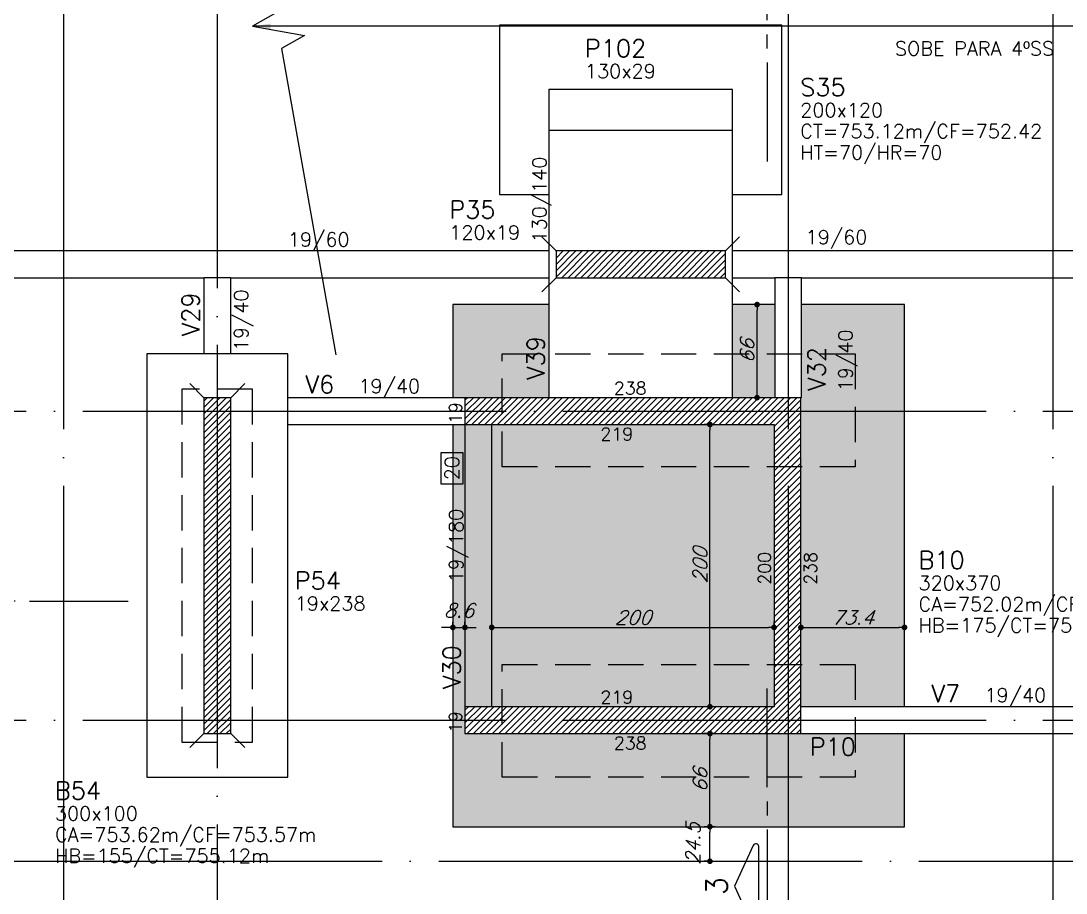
# Model space of a CAD drawing. Header units: millimetres. Extents: x -4137 to 5508, y -2380 to 3650.
# Drawn here: x -349 to 392, y 532 to 1151 of the extents above; entities that cross this region are included whole.
import ezdxf
from ezdxf.enums import TextEntityAlignment as Align

# ---------------------------------------------------------------- set-up
doc = ezdxf.new("R2010")
doc.units = ezdxf.units.MM
doc.header["$LTSCALE"] = 50
doc.linetypes.add('DASHED', pattern=[0.75, 0.5, -0.25])
doc.linetypes.add('EIXO', pattern=[6.8, 6, -0.4, 0, -0.4])
for name, color, linetype in [('F-AUX', 2, 'Continuous'), ('F-BLOCOS', 3, 'Continuous'), ('F-BLOCOS-DIM', 2, 'Continuous'), ('F-BLOCOS-NOME', 3, 'Continuous'), ('F-CORTE-INDICAÇÃO', 4, 'Continuous'), ('F-COTAS', 106, 'Continuous'), ('F-EIXO', 12, 'EIXO'), ('F-ESTACAS-BARRETE', 2, 'Continuous'), ('F-PILARES-DIM', 172, 'Continuous'), ('F-PILARES-HACH', 174, 'Continuous'), ('F-PILARES-N', 170, 'Continuous'), ('F-PILARES-NASCE', 4, 'Continuous'), ('F-PILARES-NOME', 170, 'Continuous'), ('F-PILARES-S', 170, 'Continuous'), ('F-SAPATAS-DIM', 2, 'Continuous'), ('F-TEXTO', 6, 'Continuous'), ('F-VIGAS', 3, 'Continuous'), ('F-VIGAS-DIM', 2, 'Continuous'), ('F-VIGAS-NOME', 4, 'Continuous')]:
    doc.layers.add(name, color=color, linetype=linetype)
doc.layers.add('F-DESNIVEL-3', color=7, linetype='Continuous', true_color=0xd5c7ff)
doc.layers.add('F-DESNIVEL-4', color=7, linetype='Continuous', true_color=0xc3f1b6)
doc.styles.add('CP-TEXT-INCL', font='simplex.shx', dxfattribs={"oblique": 20})
doc.styles.add('MCP', font='simplex.shx')
doc.styles.add('ROMANS', font='simplex.shx')
doc.styles.get("Standard").update_dxf_attribs({"font": 'simplex.shx'})
doc.dimstyles.new('CP-COTAS-50', dxfattribs={"dimscale": 0.8, "dimtxt": 12.5, "dimasz": 5, "dimexe": 5, "dimexo": 5, "dimgap": 2.5, "dimtad": 1, "dimdec": 1, "dimdsep": 46, "dimtxsty": 'CP-TEXT-INCL', "dimblk1": 'DOT', "dimblk2": 'DOT', "dimsah": 1, "dimcen": 9, "dimclrd": 256, "dimclre": 256, "dimclrt": 256, "dimadec": 0, "dimazin": 0, "dimtfac": 1, "dimtdec": 1, "dimtmove": 2, "dimatfit": 3, "dimldrblk": 'DOT', "dimfxl": 0, "dimtolj": 1, "dimarcsym": 0})

# ---------------------------------------------------------------- blocks, each defined once
blk = doc.blocks.new('*U8')
at = {"layer": 'F-VIGAS-DIM', "color": 1}
blk.add_lwpolyline([(0, 0), (22, 0), (22, 16), (0, 16)], close=True, dxfattribs=at)
at = {"layer": 'F-VIGAS-DIM', "style": 'MCP'}
blk.add_attdef('DIM', text='', height=10, dxfattribs=at).set_placement((11, 8), align=Align.MIDDLE_CENTER)
blk = doc.blocks.new('*U4')
at = {"layer": 'F-EIXO'}
blk.add_line((0, 0), (7197, 0), dxfattribs=at)
at = {"layer": 'F-TEXTO', "style": 'ROMANS'}
blk.add_attdef('EIXO', text='', height=17.5, dxfattribs=at).set_placement((-28.2072, 0), align=Align.MIDDLE_CENTER)
blk = doc.blocks.new('*U5')
at = {"layer": 'F-EIXO'}
blk.add_line((0, 0), (7285, 0), dxfattribs=at)
at = {"layer": 'F-TEXTO', "style": 'ROMANS'}
blk.add_attdef('EIXO', text='', height=17.5, dxfattribs=at).set_placement((-28.2072, 0), align=Align.MIDDLE_CENTER)
blk = doc.blocks.new('*U30')
at = {"layer": 'F-EIXO'}
blk.add_line((0, 0), (0, -3027.88), dxfattribs=at)
at = {"layer": 'F-TEXTO', "style": 'ROMANS'}
blk.add_attdef('EIXO', text='', height=17.5, rotation=360, dxfattribs=at).set_placement((0, 28.21), align=Align.MIDDLE_CENTER)
blk = doc.blocks.new('*U29')
at = {"layer": 'F-EIXO'}
blk.add_line((0, 0), (0, -3127.88), dxfattribs=at)
at = {"layer": 'F-TEXTO', "style": 'ROMANS'}
blk.add_attdef('EIXO', text='', height=17.5, rotation=360, dxfattribs=at).set_placement((0, 28.21), align=Align.MIDDLE_CENTER)
blk = doc.blocks.new('A$C10EB3C7A')
at = {"layer": 'F-EIXO', "linetype": 'Continuous'}
for name, p in [('*U29', (-209.5, 1941.36)), ('*U30', (-318.5, 1841.36)), ('*U30', (195, 1841.36)), ('*U30', (382.5, 1841.36)), ('*U4', (-3705.76, 874)), ('*U4', (-3705.76, 655)), ('*U5', (-3793.72, 555))]:
    blk.add_blockref(name, p, dxfattribs=at)
blk = doc.blocks.new('*U10')
at = {"layer": 'F-CORTE-INDICAÇÃO'}
for p, q in [((-100, 0), (-170, 0)), ((-80, 0), (-90, 0)), ((-70, 0), (0, 0))]:
    blk.add_line(p, q, dxfattribs=at)
blk.add_lwpolyline([(-112, 6, 0.802585), (-111.15, 9.81), (-140, 23.26), (-168.85, 9.81, 0.802585), (-168, 6)], format="xyb", close=True, dxfattribs=at)
at = {"layer": 'F-CORTE-INDICAÇÃO', "style": 'ROMANS'}
blk.add_attdef('CORTE', text='', height=15, dxfattribs=at).set_placement((-140, 35.76), align=Align.MIDDLE_CENTER)
at = {"layer": 'F-CORTE-INDICAÇÃO', "color": 2, "style": 'ROMANS'}
blk.add_attdef('FOLHA', text='', height=12, dxfattribs=at).set_placement((-140, -10), align=Align.MIDDLE_CENTER)
blk = doc.blocks.new('_DOT')
at = {"color": 0, "linetype": 'ByBlock'}
blk.add_line((-0.5, 0), (-1, 0), dxfattribs=at)
at = {"color": 0, "linetype": 'ByBlock', "const_width": 0.5}
blk.add_lwpolyline([(-0.25, 0, 1), (0.25, 0, 1)], format="xyb", close=True, dxfattribs=at)
blk = doc.blocks.new('*D352')
at = {"layer": 'DEFPOINTS', "color": 0, "transparency": 16777216}
for p in [(139.54, 579.5), (143.91, 579.5), (143.91, 555)]:
    blk.add_point(p, dxfattribs=at)
at = {"layer": 'F-COTAS', "lineweight": -2, "transparency": 16777216}
for p, q in [((139.91, 579.5), (135.54, 579.5)), ((139.54, 559), (139.54, 575.5)), ((139.91, 555), (135.54, 555))]:
    blk.add_line(p, q, dxfattribs=at)
at = {"layer": 'F-COTAS', "lineweight": -2, "transparency": 16777216, "xscale": 4, "yscale": 4, "zscale": 4}
for p, rotation in [((139.54, 579.5), 90), ((139.54, 555), 270)]:
    blk.add_blockref('_DOT', p, dxfattribs=dict(at, rotation=rotation))
at = {"layer": 'F-COTAS', "transparency": 16777216, "insert": (127.54, 567.25), "char_height": 10, "attachment_point": 5, "rotation": 90, "style": 'CP-TEXT-INCL'}
blk.add_mtext('\\A1;24.5', dxfattribs=at)
blk = doc.blocks.new('*D353')
at = {"layer": 'DEFPOINTS', "color": 0, "transparency": 16777216}
for p in [(139.54, 645.5), (147.2, 645.5), (147.2, 579.5)]:
    blk.add_point(p, dxfattribs=at)
at = {"layer": 'F-COTAS', "lineweight": -2, "transparency": 16777216}
for p, q in [((143.2, 645.5), (135.54, 645.5)), ((139.54, 583.5), (139.54, 641.5)), ((143.2, 579.5), (135.54, 579.5))]:
    blk.add_line(p, q, dxfattribs=at)
at = {"layer": 'F-COTAS', "lineweight": -2, "transparency": 16777216, "xscale": 4, "yscale": 4, "zscale": 4}
for p, rotation in [((139.54, 645.5), 90), ((139.54, 579.5), 270)]:
    blk.add_blockref('_DOT', p, dxfattribs=dict(at, rotation=rotation))
at = {"layer": 'F-COTAS', "transparency": 16777216, "insert": (132.54, 612.5), "char_height": 10, "attachment_point": 5, "rotation": 90, "style": 'CP-TEXT-INCL'}
blk.add_mtext('\\A1;66', dxfattribs=at)
blk = doc.blocks.new('*D354')
at = {"layer": 'DEFPOINTS', "color": 0, "transparency": 16777216}
for p in [(139.54, 864.5), (144, 864.5), (144, 664.5)]:
    blk.add_point(p, dxfattribs=at)
at = {"layer": 'F-COTAS', "lineweight": -2, "transparency": 16777216}
for p, q in [((140, 864.5), (135.54, 864.5)), ((139.54, 668.5), (139.54, 860.5)), ((140, 664.5), (135.54, 664.5))]:
    blk.add_line(p, q, dxfattribs=at)
at = {"layer": 'F-COTAS', "lineweight": -2, "transparency": 16777216, "xscale": 4, "yscale": 4, "zscale": 4}
for p, rotation in [((139.54, 864.5), 90), ((139.54, 664.5), 270)]:
    blk.add_blockref('_DOT', p, dxfattribs=dict(at, rotation=rotation))
at = {"layer": 'F-COTAS', "transparency": 16777216, "insert": (132.54, 764.5), "char_height": 10, "attachment_point": 5, "rotation": 90, "style": 'CP-TEXT-INCL'}
blk.add_mtext('\\A1;200', dxfattribs=at)
blk = doc.blocks.new('*D355')
at = {"layer": 'DEFPOINTS', "color": 0, "transparency": 16777216}
for p in [(172.94, 949.5), (176.47, 949.5), (176.47, 883.5)]:
    blk.add_point(p, dxfattribs=at)
at = {"layer": 'F-COTAS', "lineweight": -2, "transparency": 16777216}
for p, q in [((172.47, 949.5), (168.94, 949.5)), ((172.94, 887.5), (172.94, 945.5)), ((172.47, 883.5), (168.94, 883.5))]:
    blk.add_line(p, q, dxfattribs=at)
at = {"layer": 'F-COTAS', "lineweight": -2, "transparency": 16777216, "xscale": 4, "yscale": 4, "zscale": 4}
for p, rotation in [((172.94, 949.5), 90), ((172.94, 883.5), 270)]:
    blk.add_blockref('_DOT', p, dxfattribs=dict(at, rotation=rotation))
at = {"layer": 'F-COTAS', "transparency": 16777216, "insert": (165.94, 916.5), "char_height": 10, "attachment_point": 5, "rotation": 90, "style": 'CP-TEXT-INCL'}
blk.add_mtext('\\A1;66', dxfattribs=at)
blk = doc.blocks.new('*D356')
at = {"layer": 'DEFPOINTS', "color": 0, "transparency": 16777216}
for p in [(-34, 720.69), (-42.6, 718.07), (-34, 718.07)]:
    blk.add_point(p, dxfattribs=at)
at = {"layer": 'F-COTAS', "lineweight": -2, "transparency": 16777216}
for p, q in [((-46.6, 720.69), (-50.6, 720.69)), ((-42.6, 722.07), (-42.6, 724.69)), ((-42.6, 720.69), (-34, 720.69)), ((-34, 722.07), (-34, 724.69)), ((-30, 720.69), (-26, 720.69))]:
    blk.add_line(p, q, dxfattribs=at)
at = {"layer": 'F-COTAS', "lineweight": -2, "transparency": 16777216, "xscale": 4, "yscale": 4, "zscale": 4}
blk.add_blockref('_DOT', (-42.6, 720.69), dxfattribs=at)
at = {"layer": 'F-COTAS', "lineweight": -2, "transparency": 16777216, "xscale": 4, "yscale": 4, "zscale": 4, "rotation": 180}
blk.add_blockref('_DOT', (-34, 720.69), dxfattribs=at)
at = {"layer": 'F-COTAS', "transparency": 16777216, "insert": (-38.3, 732.69), "char_height": 10, "attachment_point": 5, "style": 'CP-TEXT-INCL'}
blk.add_mtext('\\A1;8.6', dxfattribs=at)
blk = doc.blocks.new('*D357')
at = {"layer": 'DEFPOINTS', "color": 0, "transparency": 16777216}
for p in [(185, 720.69), (-15, 716.85), (185, 716.85)]:
    blk.add_point(p, dxfattribs=at)
at = {"layer": 'F-COTAS', "lineweight": -2, "transparency": 16777216}
for p, q in [((-15, 720.85), (-15, 724.69)), ((-11, 720.69), (181, 720.69)), ((185, 720.85), (185, 724.69))]:
    blk.add_line(p, q, dxfattribs=at)
at = {"layer": 'F-COTAS', "lineweight": -2, "transparency": 16777216, "xscale": 4, "yscale": 4, "zscale": 4, "rotation": 180}
blk.add_blockref('_DOT', (-15, 720.69), dxfattribs=at)
at = {"layer": 'F-COTAS', "lineweight": -2, "transparency": 16777216, "xscale": 4, "yscale": 4, "zscale": 4}
blk.add_blockref('_DOT', (185, 720.69), dxfattribs=at)
at = {"layer": 'F-COTAS', "transparency": 16777216, "insert": (85, 727.69), "char_height": 10, "attachment_point": 5, "style": 'CP-TEXT-INCL'}
blk.add_mtext('\\A1;200', dxfattribs=at)
blk = doc.blocks.new('*D358')
at = {"layer": 'DEFPOINTS', "color": 0, "transparency": 16777216}
for p in [(204, 720.69), (277.4, 720.69), (277.4, 720.69)]:
    blk.add_point(p, dxfattribs=at)
at = {"layer": 'F-COTAS', "lineweight": -2, "transparency": 16777216}
blk.add_line((208, 720.69), (273.4, 720.69), dxfattribs=at)
at = {"layer": 'F-COTAS', "lineweight": -2, "transparency": 16777216, "xscale": 4, "yscale": 4, "zscale": 4, "rotation": 180}
blk.add_blockref('_DOT', (204, 720.69), dxfattribs=at)
at = {"layer": 'F-COTAS', "lineweight": -2, "transparency": 16777216, "xscale": 4, "yscale": 4, "zscale": 4}
blk.add_blockref('_DOT', (277.4, 720.69), dxfattribs=at)
at = {"layer": 'F-COTAS', "transparency": 16777216, "insert": (240.7, 727.69), "char_height": 10, "attachment_point": 5, "style": 'CP-TEXT-INCL'}
blk.add_mtext('\\A1;73.4', dxfattribs=at)

msp = doc.modelspace()

# ---------------------------------------------------------------- hatches: boundary and pattern name
at = {"layer": 'F-DESNIVEL-4'}
h = msp.add_hatch(color=256, dxfattribs=at)
h.dxf.hatch_style = 1
h.paths.add_polyline_path([(25.5, 949.5), (-42.6, 949.5), (-42.6, 883.5), (-34, 883.5), (25.5, 883.5)])
h = msp.add_hatch(color=256, dxfattribs=at)
h.dxf.hatch_style = 1
h.paths.add_polyline_path([(185.5, 949.5), (155.5, 949.5), (155.5, 883.5), (185.5, 883.5)])
h = msp.add_hatch(color=256, dxfattribs=at)
h.dxf.hatch_style = 1
h.paths.add_polyline_path([(277.4, 949.5), (204.5, 949.5), (204.5, 883.5), (204.04, 664.5), (277.4, 664.5)])
h = msp.add_hatch(color=256, dxfattribs=at)
h.dxf.hatch_style = 1
h.paths.add_polyline_path([(-34, 645.5), (-34, 664.5), (-34, 864.5), (-42.6, 864.5), (-42.6, 579.5), (277.4, 579.5), (277.4, 645.5), (204, 645.5)])
at = {"layer": 'F-PILARES-HACH', "linetype": 'Continuous'}
h = msp.add_hatch(dxfattribs=at)
h.set_pattern_fill('ANSI31', color=256, style=0)
h.paths.add_polyline_path([(30.5, 968.5), (150.5, 968.5), (150.5, 987.5), (30.5, 987.5)], flags=16)
h = msp.add_hatch(dxfattribs=at)
h.set_pattern_fill('ANSI31', color=256, style=0)
h.paths.add_polyline_path([(-219, 645.5), (-200, 645.5), (-200, 883.5), (-219, 883.5)], flags=16)
h = msp.add_hatch(dxfattribs=at)
h.set_pattern_fill('ANSI31', color=256, style=0)
h.paths.add_polyline_path([(204, 645.5), (204, 883.5), (-34, 883.5), (-34, 864.5), (185, 864.5), (185, 664.5), (-34, 664.5), (-34, 645.5)], flags=16)

# ---------------------------------------------------------------- linework, layer by layer
at = {"layer": 'F-AUX', "color": 1}
msp.add_line((502.401, 1146.689), (-184.428, 1146.707), dxfattribs=at)
msp.add_lwpolyline([(-206.772, 1373.145), (-168.343, 1156.095), (-184.542, 1146.727), (-147.682, 1140.254), (-163.88, 1130.887), (-125.491, 913.821)], dxfattribs=at)
msp.add_solid([(-171.752, 1144.627), (-183.752, 1146.627), (-171.752, 1148.627)], dxfattribs=at)
at = {"layer": 'F-BLOCOS', "linetype": 'Continuous'}
for points in [[(190.5, 1147.5), (-9.5, 1147.5)], [(-9.5, 1147.5), (-9.5, 1027.5)], [(190.5, 1027.5), (190.5, 1147.5)], [(-9.5, 1027.5), (25.5, 1027.5)], [(155.5, 1027.5), (190.5, 1027.5)], [(25.5, 949.5), (-42.6, 949.5), (-42.6, 883.5)], [(185.5, 949.5), (155.5, 949.5)], [(277.4, 664.5), (277.4, 949.5), (204.5, 949.5)], [(-159.5, 614.5), (-159.5, 914.5), (-259.5, 914.5), (-259.5, 614.5), (-159.5, 614.5)], [(-42.6, 864.5), (-42.6, 579.5)], [(-42.6, 579.5), (277.4, 579.5), (277.4, 645.5)]]:
    msp.add_lwpolyline(points, dxfattribs=at)
at = {"layer": 'F-DESNIVEL-3'}
for points in [[(-15, 664.5), (-15, 864.5), (-34, 864.5)], [(-15, 664.5), (-34, 864.5), (-34, 664.5)], [(-15, 664.5), (-34, 664.5), (-15, 664.5)]]:
    msp.add_solid(points, dxfattribs=at)
at = {"layer": 'F-DESNIVEL-4'}
for points in [[(-15, 864.5), (-15, 664.5), (185, 664.5)], [(-15, 864.5), (185, 664.5), (-15, 864.5)], [(-15, 864.5), (185, 664.5), (185, 864.5)], [(-15, 864.5), (185, 864.5), (-15, 864.5)]]:
    msp.add_solid(points, dxfattribs=at)
at = {"layer": 'F-ESTACAS-BARRETE', "linetype": 'DASHED'}
for points in [[(-7.6, 914.5), (242.4, 914.5), (242.4, 834.5), (-7.6, 834.5)], [(-234.5, 639.5), (-184.5, 639.5), (-184.5, 889.5), (-234.5, 889.5)], [(-7.6, 694.5), (242.4, 694.5), (242.4, 614.5), (-7.6, 614.5)]]:
    msp.add_lwpolyline(points, close=True, dxfattribs=at)
at = {"layer": 'F-PILARES-N'}
for points in [[(25.5, 1073), (155.5, 1073), (155.5, 1102), (25.5, 1102), (25.5, 1073)], [(30.5, 968.5), (150.5, 968.5), (150.5, 987.5), (30.5, 987.5), (30.5, 968.5)], [(-219, 645.5), (-200, 645.5), (-200, 883.5), (-219, 883.5), (-219, 645.5)]]:
    msp.add_lwpolyline(points, dxfattribs=at)
at = {"layer": 'F-PILARES-NASCE'}
for p, q in [((30.5, 987.5), (20.5, 997.5)), ((150.5, 987.5), (160.5, 997.5)), ((30.5, 968.5), (20.5, 958.5)), ((150.5, 968.5), (160.5, 958.5)), ((-219, 883.5), (-229, 893.5)), ((-200, 883.5), (-190, 893.5)), ((-219, 645.5), (-229, 635.5)), ((-200, 645.5), (-190, 635.5))]:
    msp.add_line(p, q, dxfattribs=at)
at = {"layer": 'F-PILARES-S'}
msp.add_lwpolyline([(204, 645.5), (204, 883.5), (-34, 883.5), (-34, 864.5), (185, 864.5), (185, 664.5), (-34, 664.5), (-34, 645.5), (204, 645.5)], dxfattribs=at)
at = {"layer": 'F-VIGAS'}
for points in [[(25.5, 1073), (25.5, 987.5)], [(155.5, 987.5), (155.5, 1073)], [(-209.5, 987.5), (-524.5, 987.5)], [(25.5, 987.5), (-209.5, 987.5)], [(25.5, 987.5), (25.5, 883.5)], [(195, 987.5), (155.5, 987.5)], [(155.5, 883.5), (155.5, 987.5)], [(460, 987.5), (195, 987.5)], [(-524.5, 968.5), (-219, 968.5)], [(-219, 968.5), (-219, 914.5)], [(-200, 968.5), (-219, 968.5)], [(-200, 968.5), (25.5, 968.5)], [(-200, 914.5), (-200, 968.5)], [(155.5, 968.5), (185.5, 968.5)], [(185.5, 968.5), (185.5, 883.5)], [(204.5, 968.5), (185.5, 968.5)], [(204.5, 883.5), (204.5, 968.5)], [(204.5, 968.5), (460, 968.5)], [(-34, 883.5), (-159.5, 883.5)], [(204.5, 883.5), (204, 883.5)], [(-159.5, 864.5), (-34, 864.5)], [(-34, 864.5), (-34, 664.5)], [(-15, 664.5), (-15, 864.5)], [(530.5, 664.5), (204, 664.5)], [(204, 645.5), (530.5, 645.5)]]:
    msp.add_lwpolyline(points, dxfattribs=at)

# ---------------------------------------------------------------- block references
at = {"layer": 'F-CORTE-INDICAÇÃO', "linetype": 'Continuous'}
ref = msp.add_blockref('*U10', (180.088, 1050.948), dxfattribs=dict(at, xscale=-1, rotation=90))
ref.add_attrib('CORTE', '3', dxfattribs={"height": 15, "rotation": 90, "style": 'ROMANS'}).set_placement((144.325, 1190.948), align=Align.MIDDLE_CENTER)
ref = msp.add_blockref('*U10', (-272.608, 739.246), dxfattribs=at)
ref.add_attrib('CORTE', '1', dxfattribs={"height": 15, "style": 'ROMANS'}).set_placement((-412.608, 775.01), align=Align.MIDDLE_CENTER)
ref = msp.add_blockref('*U10', (180.088, 677.408), dxfattribs=dict(at, rotation=90.00000000000001))
ref.add_attrib('CORTE', '3', dxfattribs={"height": 15, "rotation": 90, "style": 'ROMANS'}).set_placement((144.325, 537.408), align=Align.MIDDLE_CENTER)
at = {"layer": 'F-EIXO'}
msp.add_blockref('A$C10EB3C7A', (0, 0), dxfattribs=at)
at = {"layer": 'F-VIGAS-DIM', "linetype": 'Continuous', "rotation": 90}
msp.add_blockref('*U8', (-35.184, 822.531), dxfattribs=at).add_auto_attribs({'DIM': '20'})

# ---------------------------------------------------------------- texts
at = {"layer": 'F-AUX', "color": 2, "insert": (270.599, 1136), "char_height": 10, "width": 190.55086, "attachment_point": 1, "line_spacing_factor": 0.941778, "style": 'ROMANS'}
msp.add_mtext('SOBE PARA 4ºSS', dxfattribs=at)
at = {"layer": 'F-BLOCOS-DIM', "linetype": 'Continuous', "style": 'MCP'}
for s, p in [('320x370', (287.319, 747.203)), ('CA=752.02m/CF=751.97m', (287.319, 732.203)), ('HB=175/CT=753.72m', (287.319, 717.203)), ('300x100', (-324.5, 583.875)), ('CA=753.62m/CF=753.57m', (-324.5, 568.875)), ('HB=155/CT=755.12m', (-324.5, 553.875))]:
    msp.add_text(s, height=10, dxfattribs=at).set_placement(p)
at = {"layer": 'F-BLOCOS-NOME', "linetype": 'Continuous', "style": 'MCP'}
for s, p in [('S35', (203.512, 1097.307)), ('B10', (287.319, 762.203)), ('B54', (-324.5, 598.875))]:
    msp.add_text(s, height=12.5, dxfattribs=at).set_placement(p)
at = {"layer": 'F-PILARES-DIM', "linetype": 'Continuous', "style": 'MCP'}
for s, p in [('130x29', (51.001, 1109.827)), ('120x19', (-45.105, 995.572)), ('19x238', (-154.613, 732.702))]:
    msp.add_text(s, height=10, dxfattribs=at).set_placement(p)
at = {"layer": 'F-PILARES-DIM', "style": 'MCP'}
for s, p in [('238', (71.5, 885.75)), ('219', (62, 853.25)), ('219', (62, 666.75)), ('238', (71.5, 634.25))]:
    msp.add_text(s, height=9, dxfattribs=at).set_placement(p)
for s, p in [('19', (-36.25, 865)), ('200', (182.75, 751)), ('238', (215.25, 751)), ('19', (-36.25, 646))]:
    msp.add_text(s, height=9, rotation=90, dxfattribs=at).set_placement(p)
at = {"layer": 'F-PILARES-NOME', "linetype": 'Continuous', "style": 'MCP'}
for s, p in [('P102', (51.001, 1124.827)), ('P35', (-45.105, 1010.572)), ('P54', (-154.613, 747.702)), ('P10', (210.25, 629.875))]:
    msp.add_text(s, height=12.5, dxfattribs=at).set_placement(p)
at = {"layer": 'F-SAPATAS-DIM', "linetype": 'Continuous', "style": 'MCP'}
for s, p in [('200x120', (203.512, 1082.308)), ('CT=753.12m/CF=752.42', (203.512, 1067.308)), ('HT=70/HR=70', (203.512, 1052.308))]:
    msp.add_text(s, height=10, dxfattribs=at).set_placement(p)
at = {"layer": 'F-VIGAS-DIM', "linetype": 'Continuous'}
msp.add_text('130/140', height=10, rotation=90, dxfattribs=at).set_placement((23.792, 993.462))
at = {"layer": 'F-VIGAS-DIM', "linetype": 'Continuous', "style": 'MCP'}
for s, p in [('19/60', (-159.5, 990.625)), ('19/60', (207.356, 992.321)), ('19/40', (-109.5, 886.625)), ('19/40', (334.012, 667.625))]:
    msp.add_text(s, height=10, dxfattribs=at).set_placement(p)
for s, p in [('19/40', (-187.5, 916.5)), ('19/40', (240.575, 888.102)), ('19/180', (-35.184, 752.531))]:
    msp.add_text(s, height=10, rotation=90, dxfattribs=at).set_placement(p)
at = {"layer": 'F-VIGAS-NOME', "linetype": 'Continuous', "style": 'MCP'}
for s, p in [('V29', (-222.125, 927)), ('V32', (221.302, 888.332)), ('V30', (-37.125, 677))]:
    msp.add_text(s, height=12.5, rotation=90, dxfattribs=at).set_placement(p)
at = {"layer": 'F-VIGAS-NOME', "linetype": 'Continuous'}
msp.add_text('V39', height=12.5, rotation=90, dxfattribs=at).set_placement((22.375, 896))
at = {"layer": 'F-VIGAS-NOME', "linetype": 'Continuous', "style": 'MCP'}
for s, p in [('V6', (-147, 886.625)), ('V7', (296.512, 667.625))]:
    msp.add_text(s, height=12.5, dxfattribs=at).set_placement(p)

# ---------------------------------------------------------------- dimensions: what is measured, and where the dimension line sits
at = {"layer": 'F-COTAS'}
for base, p1, p2, picture, middle in [((172.941, 949.5), (176.471, 883.5), (176.471, 949.5), '*D355', (165.941, 916.5)), ((139.535, 864.5), (144.004, 664.5), (144.004, 864.5), '*D354', (132.535, 764.5)), ((139.535, 645.5), (147.197, 579.5), (147.197, 645.5), '*D353', (132.535, 612.5)), ((139.535, 579.5), (143.914, 555), (143.914, 579.5), '*D352', (127.535, 567.25))]:
    dim = msp.add_linear_dim(base=base, p1=p1, p2=p2, angle=90, dimstyle='CP-COTAS-50', dxfattribs=at)
    dim.commit()
    dim.dimension.update_dxf_attribs({"geometry": picture, "text_midpoint": middle})
for base, p1, p2, picture, middle in [((-34, 720.694), (-42.6, 718.067), (-34, 718.067), '*D356', (-38.3, 732.694)), ((185, 720.694), (-15, 716.854), (185, 716.854), '*D357', (85, 727.694)), ((277.4, 720.694), (204, 720.694), (277.4, 720.694), '*D358', (240.7, 727.694))]:
    dim = msp.add_linear_dim(base=base, p1=p1, p2=p2, dimstyle='CP-COTAS-50', dxfattribs=at)
    dim.commit()
    dim.dimension.update_dxf_attribs({"geometry": picture, "text_midpoint": middle})

doc.saveas('drawing.dxf')
